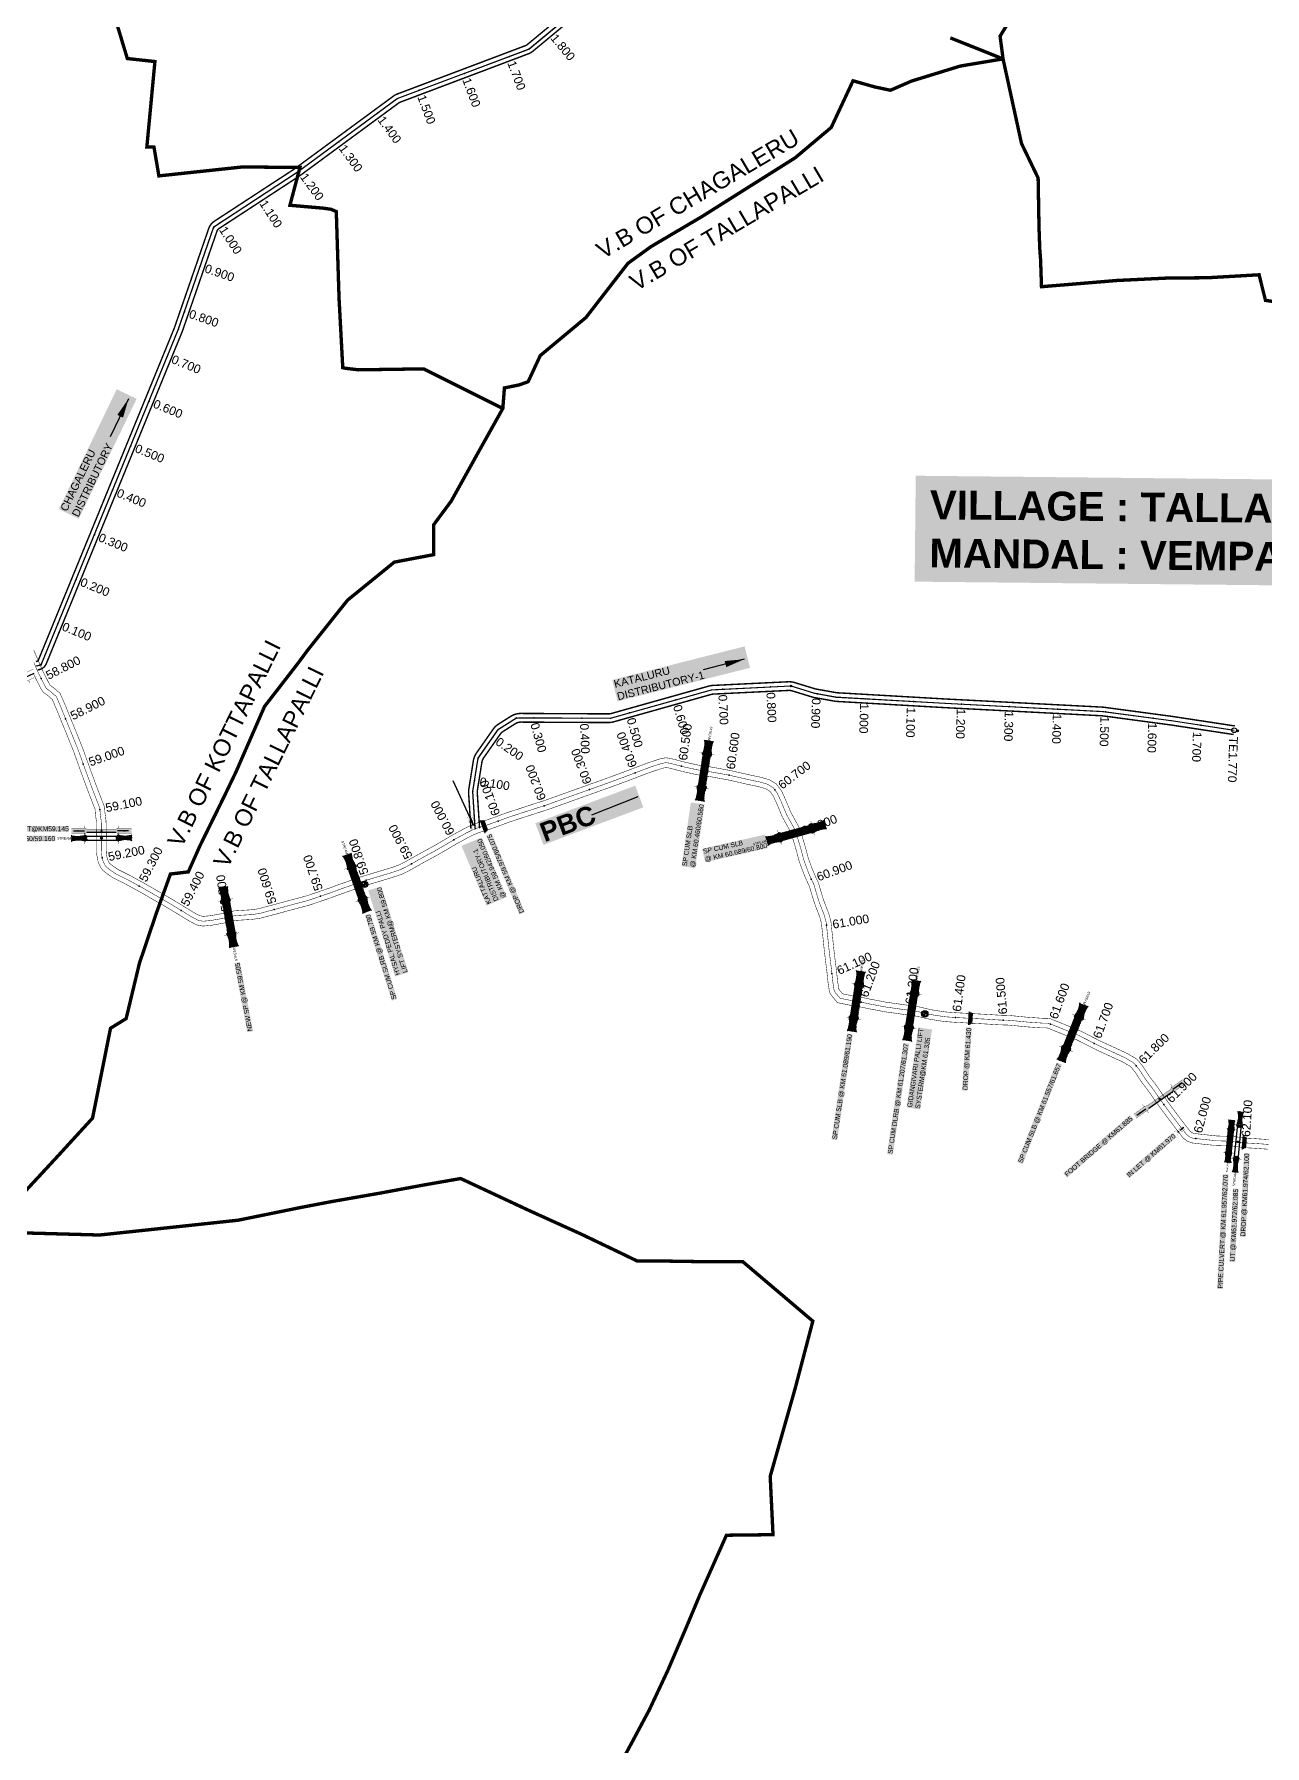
# Model space of a CAD drawing. Header units: inches. Extents: x 174104 to 230935, y 1583276 to 1631460.
# Drawn here: x 216271 to 218828, y 1587763 to 1591318 of the extents above; entities that cross this region are included whole.
import ezdxf
from ezdxf.enums import TextEntityAlignment as Align

# ---------------------------------------------------------------- set-up
doc = ezdxf.new("R2010")
doc.units = ezdxf.units.IN
doc.header["$LTSCALE"] = 15
doc.header["$MEASUREMENT"] = 0
doc.linetypes.add('ACAD_ISO02W100', pattern=[15, 12, -3])
doc.linetypes.add('HIDDEN2', pattern=[0.1875, 0.125, -0.0625])
for name, color, linetype in [('BLOCK', 72, 'Continuous'), ('CANAL1', 7, 'Continuous'), ('CSMark', 72, 'Continuous'), ('PAPER SIZE', 5, 'Continuous'), ('RE REMARKS', 7, 'Continuous'), ('STRUCTURE', 5, 'Continuous'), ('text2', 7, 'Continuous'), ('VB', 72, 'Continuous'), ('VILLAGE BOUNDRY', 5, 'Continuous')]:
    doc.layers.add(name, color=color, linetype=linetype)
doc.styles.add('FONT1', font='Arial')
doc.styles.get("Standard").update_dxf_attribs({"font": 'arial.ttf'})
doc.dimstyles.get("Standard").update_dxf_attribs({"dimtxt": 0.18, "dimasz": 0.18, "dimexe": 0.18, "dimexo": 0.0625, "dimgap": 0.09, "dimtad": 0, "dimtih": 1, "dimtoh": 1, "dimdec": 4, "dimzin": 0, "dimdsep": 46, "dimtxsty": 'Standard', "dimcen": 0.09, "dimadec": 0, "dimazin": 0, "dimtfac": 1, "dimtdec": 4, "dimtofl": 0, "dimtmove": 0, "dimatfit": 3, "dimfxl": 1, "dimtolj": 1, "dimtzin": 0, "dimarcsym": 0})

# ---------------------------------------------------------------- blocks, each defined once
blk = doc.blocks.new('DROP')
h = blk.add_hatch()
h.set_pattern_fill('ANSI31', color=1, scale=10, angle=45)
h.set_pattern_definition([(90, (-324.4107, -25.7687), (-1.25, 0), [])])
h.paths.add_polyline_path([(-9.9, -4.3), (-13.8, 4.1), (13.8, 4.1), (10.2, -4.3)])
at = {"layer": 'STRUCTURE', "color": 5, "const_width": 0.49}
blk.add_lwpolyline([(-9.9, -4.3), (-13.8, 4.1), (13.8, 4.1), (10.2, -4.3), (-9.9, -4.3)], dxfattribs=at)
at = {"layer": 'STRUCTURE', "color": 5}
blk.add_circle((0, 0), 1.33, dxfattribs=at)
blk = doc.blocks.new('PUMP')
at = {"layer": 'text2', "linetype": 'Continuous'}
h = blk.add_hatch(color=5, dxfattribs=at)
h.dxf.hatch_style = 1
edge = h.paths.add_edge_path(flags=17)
edge.add_arc((0, 0), 10.1, 0, 360)
edge = h.paths.add_edge_path()
edge.add_arc((0, 0), 13.4, 0, 360)
h = blk.add_hatch(dxfattribs=at)
h.set_pattern_fill('ANSI37', color=1, scale=10)
h.set_pattern_definition([(45, (-205292.2248, -1596949.1993), (-0.8838834765, 0.8838834765), []), (135, (-205292.2248, -1596949.1993), (-0.8838834765, -0.8838834765), [])])
h.paths.add_polyline_path([(0, 10.1), (0, 0), (10.1, 0, 0.414214)])
h.paths.add_polyline_path([(0, 0), (-10.1, 0, 0.414214), (0, -10.1)])
at = {"layer": 'text2', "color": 5, "linetype": 'Continuous'}
for radius in [13.4, 10.1]:
    blk.add_circle((0, 0), radius, dxfattribs=at)
at = {"layer": 'text2', "linetype": 'Continuous'}
blk.add_circle((0, 0), 1.3, dxfattribs=at)
blk = doc.blocks.new('CIRCLE-BOX')
for p, q in [((-0.5, 0), (0.5, 0)), ((0, 0.5), (0, -0.5))]:
    blk.add_line(p, q)
blk.add_circle((0, 0), 0.2)
blk = doc.blocks.new('OT')
at = {"layer": 'STRUCTURE', "color": 190}
for points, const_width in [([(769751.4, 1706595.8), (769729.4, 1706595.8)], 0.5), ([(769751.4, 1706579), (769729.4, 1706579)], 0.5), ([(769775.2, 1706601.8), (769775.2, 1706597.8), (769769.2, 1706593.8), (769761.8, 1706593.8), (769754.4, 1706593.8), (769748.4, 1706597.8), (769748.4, 1706601.8)], 0.5), ([(769748.4, 1706573), (769748.4, 1706577), (769754.4, 1706581), (769761.8, 1706581), (769761.8, 1706581), (769761.8, 1706581), (769769.2, 1706581), (769775.2, 1706577), (769775.2, 1706573)], 0.5), ([(769761.8, 1706593.8), (769761.8, 1706581)], 2.5)]:
    blk.add_lwpolyline(points, dxfattribs=dict(at, const_width=const_width))
at = {"layer": 'STRUCTURE', "color": 0}
blk.add_circle((769761.8, 1706587.4), 1.87, dxfattribs=at)
blk.add_leader([(769732.6, 1706587.4), (769753.8, 1706587.4)], dimstyle='Standard', override={"dimasz": 10, "dimgap": 0.09, "dimtad": 0}, dxfattribs=at)
blk = doc.blocks.new('UT')
at = {"layer": 'STRUCTURE'}
h = blk.add_hatch(dxfattribs=at)
h.set_pattern_fill('DASH', color=150, scale=8, angle=-39.6278, style=0)
h.set_pattern_definition([(320.372247933, (-4370.464, -6260.8811), (1.40800153113, 0.132407282), [1, -1])])
h.paths.add_polyline_path([(765163, 1700681.9), (765165.6, 1700680.6), (765167.2, 1700680.3), (765169.1, 1700680), (765172.4, 1700679.6), (765176.4, 1700679.3), (765179.5, 1700679.5), (765183.1, 1700679.9), (765187.7, 1700680.9), (765188.9, 1700681.2), (765193.1, 1700682.2), (765196.1, 1700680.2), (765196.1, 1700672.2), (765193.1, 1700670.2), (765190.5, 1700670.8), (765188.1, 1700671.3), (765185.5, 1700671.8), (765183.6, 1700672.1), (765181, 1700672.5), (765180.3, 1700672.5), (765178.5, 1700672.6), (765176.7, 1700672.6), (765174.6, 1700672.5), (765172.5, 1700672.3), (765170.4, 1700672), (765168.5, 1700671.7), (765166.1, 1700671.2), (765165, 1700670.8), (765163, 1700669.7)])
h.paths.add_polyline_path([(765259.1, 1700682.2), (765256.1, 1700680.2), (765256.1, 1700672.2), (765259.1, 1700670.2), (765261.9, 1700671), (765264.4, 1700671.6), (765266.4, 1700672), (765269.1, 1700672.5), (765272.7, 1700673), (765276.1, 1700673.1), (765278.6, 1700672.9), (765281.2, 1700672.7), (765283.9, 1700672.3), (765286.4, 1700671.9), (765288, 1700671.3), (765289.2, 1700670.6), (765289.1, 1700682.7), (765287.6, 1700681.8), (765285.7, 1700681.2), (765283, 1700680.7), (765281.2, 1700680.4), (765276.7, 1700679.9), (765272.7, 1700679.9), (765268.7, 1700680.3), (765264.8, 1700681), (765261.2, 1700681.7)])
at = {"layer": 'STRUCTURE', "color": 150, "const_width": 0.628}
for points in [[(765190.1, 1700688.2), (765190.1, 1700684.2), (765196.1, 1700680.2), (765256.1, 1700680.2), (765262.1, 1700684.2), (765262.1, 1700688.2)], [(765190.1, 1700664.2), (765190.1, 1700668.2), (765196.1, 1700672.2), (765256.1, 1700672.2), (765262.1, 1700668.2), (765262.1, 1700664.2)]]:
    blk.add_lwpolyline(points, dxfattribs=at)
at = {"layer": 'STRUCTURE', "color": 150}
for points in [[(765196.1, 1700680.2), (765256.1, 1700680.2)], [(765196.1, 1700672.2), (765256.1, 1700672.2)], [(765196.1, 1700672.2), (765256.1, 1700672.2)]]:
    blk.add_lwpolyline(points, dxfattribs=at)
at = {"layer": 'STRUCTURE', "color": 0}
blk.add_circle((765226.1, 1700676.2), 1.89, dxfattribs=at)
at = {"layer": 'STRUCTURE', "color": 150}
for points in [[(765163, 1700681.9), (765164.4, 1700681.1), (765167.9, 1700680.2), (765171.2, 1700679.8), (765176.1, 1700679.4), (765184.7, 1700680.3), (765193.1, 1700682.2)], [(765163, 1700669.7), (765164.3, 1700670.6), (765167.8, 1700671.6), (765171.2, 1700672.1), (765176, 1700672.6), (765184.7, 1700672), (765193.1, 1700670.2)], [(765289.1, 1700682.7), (765287.8, 1700681.9), (765284.3, 1700680.9), (765280.9, 1700680.4), (765276.1, 1700679.8), (765267.4, 1700680.5), (765259.1, 1700682.2)], [(765289.2, 1700670.6), (765287.8, 1700671.4), (765284.2, 1700672.3), (765280.9, 1700672.7), (765276.1, 1700673.1), (765267.4, 1700672.2), (765259.1, 1700670.2)]]:
    blk.add_spline(points, degree=3, dxfattribs=at)
at = {"layer": 'STRUCTURE', "color": 0}
blk.add_text('STREAM', height=5, dxfattribs=at).set_placement((765148.2, 1700675.8), align=Align.MIDDLE_CENTER)
for points in [[(765190.9, 1700676), (765164.2, 1700675.8)], [(765289.3, 1700676.7), (765265.4, 1700676.4)]]:
    blk.add_leader(points, dimstyle='Standard', override={"dimasz": 10, "dimgap": 0.09, "dimtad": 0}, dxfattribs=at)
blk = doc.blocks.new('SLB')
at = {"layer": 'STRUCTURE'}
h = blk.add_hatch(dxfattribs=at)
h.set_pattern_fill('DOTS', color=6, scale=20, angle=320.3722, style=0)
h.set_pattern_definition([(320.372247934, (-159.4327, -72.9564), (1.2786241598, 0.5641323054), [0, -1.25])])
h.paths.add_polyline_path([(769699.5, 1706871.1), (769699.5, 1706861.1), (769729.1, 1706861.1), (769732.1, 1706863.1), (769792.1, 1706863.1), (769795.1, 1706861.1), (769824.7, 1706861.1), (769824.7, 1706871.1), (769795.1, 1706871.1), (769792.1, 1706869.1), (769732.1, 1706869.1), (769729.1, 1706871.1)])
at = {"layer": 'STRUCTURE', "color": 6, "linetype": 'ACAD_ISO02W100', "ltscale": 0.5, "const_width": 0.5}
for points in [[(769699.5, 1706871.1), (769729.1, 1706871.1)], [(769699.5, 1706861.1), (769729.1, 1706861.1)], [(769795.1, 1706871.1), (769824.7, 1706871.1)], [(769795.1, 1706861.1), (769824.7, 1706861.1)]]:
    blk.add_lwpolyline(points, dxfattribs=at)
at = {"layer": 'STRUCTURE', "color": 6, "const_width": 0.628}
for points in [[(769726.1, 1706877.1), (769726.1, 1706873.1), (769732.1, 1706869.1), (769792.1, 1706869.1), (769798.1, 1706873.1), (769798.1, 1706877.1)], [(769726.1, 1706855.1), (769726.1, 1706859.1), (769732.1, 1706863.1), (769792.1, 1706863.1), (769798.1, 1706859.1), (769798.1, 1706855.1)]]:
    blk.add_lwpolyline(points, dxfattribs=at)
at = {"layer": 'STRUCTURE', "color": 6}
blk.add_lwpolyline([(769732.1, 1706863.1), (769792.1, 1706863.1)], dxfattribs=at)
blk.add_lwpolyline([(769732.1, 1706863.1), (769792.1, 1706863.1)], dxfattribs=at)
at = {"layer": 'STRUCTURE', "color": 0}
blk.add_circle((769762.1, 1706866.1), 1.24, dxfattribs=at)
for points in [[(769703.8, 1706866), (769726.7, 1706866)], [(769818.6, 1706865.8), (769795.7, 1706865.8)]]:
    blk.add_leader(points, dimstyle='Standard', override={"dimasz": 10, "dimgap": 0.09, "dimtad": 0}, dxfattribs=at)
blk = doc.blocks.new('SP')
at = {"layer": 'STRUCTURE'}
h = blk.add_hatch(dxfattribs=at)
h.set_pattern_fill('DASH', color=256, scale=8, style=0)
edge = h.paths.add_edge_path()
edge.add_spline(control_points=[(769825.7, 1706742.1), (769825.3, 1706741.8), (769823.8, 1706740.8), (769820.9, 1706740.3), (769817, 1706739.7), (769811.4, 1706738.9), (769804, 1706739.7), (769798.4, 1706741), (769795.6, 1706741.6)], knot_values=[0, 0, 0, 0, 1.613557, 5.24513, 8.624976, 13.470124, 22.190216, 30.746377, 30.746377, 30.746377, 30.746377], degree=3, periodic=0)
edge.add_line((769795.6, 1706741.6), (769792.6, 1706739.6))
edge.add_line((769792.6, 1706739.6), (769732.6, 1706739.6))
edge.add_line((769732.6, 1706739.6), (769729.6, 1706741.6))
edge.add_spline(control_points=[(769729.6, 1706741.6), (769726.9, 1706740.9), (769721.3, 1706739.5), (769713.9, 1706738.5), (769708.3, 1706739.1), (769704.4, 1706739.6), (769701.5, 1706740), (769700, 1706741), (769699.5, 1706741.3)], knot_values=[0, 0, 0, 0, 8.556161, 17.276253, 22.121402, 25.501247, 29.13282, 30.746377, 30.746377, 30.746377, 30.746377], degree=3, periodic=0)
edge.add_line((769699.5, 1706741.3), (769699.5, 1706722.1))
edge.add_spline(control_points=[(769699.5, 1706722.1), (769700, 1706722.4), (769701.4, 1706723.4), (769704.3, 1706724), (769708.2, 1706724.5), (769713.8, 1706725.3), (769721.2, 1706724.5), (769726.8, 1706723.3), (769729.6, 1706722.6)], knot_values=[0, 0, 0, 0, 1.613557, 5.24513, 8.624976, 13.470124, 22.190216, 30.746377, 30.746377, 30.746377, 30.746377], degree=3, periodic=0)
edge.add_line((769729.6, 1706722.6), (769732.6, 1706724.6))
edge.add_line((769732.6, 1706724.6), (769792.6, 1706724.6))
edge.add_line((769792.6, 1706724.6), (769795.6, 1706722.6))
edge.add_spline(control_points=[(769795.6, 1706722.6), (769798.4, 1706723.3), (769803.9, 1706724.8), (769811.3, 1706725.8), (769817, 1706725.1), (769820.9, 1706724.7), (769823.8, 1706724.2), (769825.2, 1706723.3), (769825.7, 1706723)], knot_values=[0, 0, 0, 0, 8.556161, 17.276253, 22.121402, 25.501247, 29.13282, 30.746377, 30.746377, 30.746377, 30.746377], degree=3, periodic=0)
edge.add_line((769825.7, 1706723), (769825.7, 1706742.1))
h.paths.add_polyline_path([(769764.2, 1706732.1, -1), (769761.1, 1706732.1, -1)], flags=0)
h.paths.add_polyline_path([(769761.1, 1706732.1, 1), (769764.2, 1706732.1, 1)], flags=16)
at = {"layer": 'STRUCTURE', "const_width": 0.628}
for points in [[(769726.6, 1706747.6), (769726.6, 1706743.6), (769732.6, 1706739.6), (769792.6, 1706739.6), (769798.6, 1706743.6), (769798.6, 1706747.6)], [(769726.6, 1706716.6), (769726.6, 1706720.6), (769732.6, 1706724.6), (769792.6, 1706724.6), (769798.6, 1706720.6), (769798.6, 1706716.6)]]:
    blk.add_lwpolyline(points, dxfattribs=at)
at = {"layer": 'STRUCTURE', "color": 3}
blk.add_lwpolyline([(769732.6, 1706724.6), (769792.6, 1706724.6)], dxfattribs=at)
blk.add_lwpolyline([(769732.6, 1706724.6), (769792.6, 1706724.6)], dxfattribs=at)
at = {"layer": 'STRUCTURE', "color": 0}
blk.add_circle((769762.6, 1706732.1), 1.55, dxfattribs=at)
at = {"layer": 'STRUCTURE'}
for points in [[(769699.5, 1706741.3), (769700.9, 1706740.5), (769704.4, 1706739.6), (769707.8, 1706739.2), (769712.6, 1706738.8), (769721.3, 1706739.7), (769729.6, 1706741.6)], [(769699.5, 1706722.1), (769700.9, 1706723), (769704.4, 1706724), (769707.7, 1706724.5), (769712.5, 1706725), (769721.2, 1706724.4), (769729.6, 1706722.6)], [(769825.7, 1706742.1), (769824.3, 1706741.3), (769820.8, 1706740.3), (769817.5, 1706739.8), (769812.7, 1706739.2), (769804, 1706739.9), (769795.6, 1706741.6)], [(769825.7, 1706723), (769824.3, 1706723.8), (769820.8, 1706724.7), (769817.4, 1706725.1), (769812.6, 1706725.5), (769803.9, 1706724.6), (769795.6, 1706722.6)]]:
    blk.add_spline(points, degree=3, dxfattribs=at)
at = {"layer": 'STRUCTURE', "color": 0}
blk.add_text('STREAM', height=5, dxfattribs=at).set_placement((769684.3, 1706732.1), align=Align.MIDDLE_CENTER)
for points in [[(769727.4, 1706732.1), (769700.8, 1706732.1)], [(769824.4, 1706732.1), (769800.5, 1706732.1)]]:
    blk.add_leader(points, dimstyle='Standard', override={"dimasz": 10, "dimgap": 0.09, "dimtad": 0}, dxfattribs=at)
blk = doc.blocks.new('GGG')
at = {"layer": 'STRUCTURE', "color": 5, "insert": (181339.4, 1616872.7), "char_height": 40, "width": 213.631, "attachment_point": 1, "rotation": 22.6465, "bg_fill": 1, "box_fill_scale": 1.1, "bg_fill_color": 7, "bg_fill_true_color": 16777215, "bg_fill_transparency": 0}
blk.add_mtext('{\\fArial|b1|i0|c0|p34;\\C1;PBC}', dxfattribs=at)
at = {"layer": 'RE REMARKS', "color": 1}
blk.add_leader([(181545.2, 1616937), (181450.2, 1616896)], dimstyle='Standard', override={"dimasz": 50}, dxfattribs=at)

msp = doc.modelspace()

# ---------------------------------------------------------------- linework, layer by layer
at = {"color": 3}
for p in [(217663.00793, 1589787.88484), (217519.1314, 1589783.50992), (217183, 1589676, 5), (217205.78624, 1589673.27691), (217853.64943, 1589659.08693), (216957, 1589552, 4), (217978.79293, 1589308.93794), (217988.92804, 1589307.17552), (218093.81222, 1589289.64341), (218121, 1589283, 13), (218215.81729, 1589273.64122), (218215.81729, 1589273.64122), (218427.99708, 1589243.24615, 15), (218609.12104, 1589106.42305), (218658, 1589046, 17), (218684.06391, 1589023.97998), (218754.94303, 1589018.37474), (218771.71007, 1589016.85745), (218784.68412, 1589015.51715, 21)]:
    msp.add_point(p, dxfattribs=at)
at = {"layer": 'CANAL1', "color": 200, "linetype": 'ByBlock', "ltscale": 40, "const_width": 3, "elevation": 90.479}
for points in [[(216274.04763, 1590014.78568), (216276.92318, 1590015.4247, 0.2456371543), (216279.04865, 1590017.21643), (216561.57616, 1590707.17835), (216633.25807, 1590914.47467, -0.1663253185), (216644.80682, 1590929.27679), (216811.86875, 1591038.39817), (217017.45073, 1591189.61953, -0.0684641651), (217024.39733, 1591193.39188), (217291.70022, 1591294.24242, 0.0828679249), (217294.83178, 1591296.06103), (218414.73996, 1592223.17488)], [(216277.95237, 1589997.21432), (216280.82793, 1589997.85333, 0.2456371543), (216295.70621, 1590010.39544), (216578.42384, 1590700.82165), (216650.26971, 1590908.59214, -0.1663253185), (216654.65027, 1590914.20674), (216822.13125, 1591023.60183), (217028.11642, 1591175.11977, -0.0684641651), (217030.75134, 1591176.55066), (217298.05424, 1591277.4012, 0.0828679249), (217306.31015, 1591282.19571), (218426.21833, 1592209.30957)]]:
    msp.add_lwpolyline(points, format="xyb", dxfattribs=at)
at = {"layer": 'CANAL1', "color": 1, "linetype": 'HIDDEN2', "ltscale": 5, "const_width": 2, "elevation": 90.479}
msp.add_lwpolyline([(216276, 1590006), (216278.87556, 1590006.63901, 0.2456371543), (216287.37743, 1590013.80594), (216570, 1590704), (216641.76389, 1590911.5334, -0.1663253185), (216649.72855, 1590921.74177), (216817, 1591031), (217022.78358, 1591182.36965, -0.0684641651), (217027.57433, 1591184.97127), (217294.87723, 1591285.82181, 0.0828679249), (217300.57097, 1591289.12837), (218420.47914, 1592216.24223)], format="xyb", dxfattribs=at)
at = {"layer": 'CANAL1', "color": 1, "ltscale": 4, "const_width": 1}
for points in [[(216269.74727, 1590038.16025), (216279.2147, 1590016.26162), (216287.03071, 1589998.01174), (216292.94269, 1589985.88985), (216297.6386, 1589976.81771), (216302.37105, 1589967.46881), (216303.69099, 1589965.47944), (216308.21636, 1589962.03899), (216312.69979, 1589958.67777), (216317.87137, 1589953.94568), (216323.87141, 1589949.55158), (216329.22155, 1589937.71587), (216335.99259, 1589921.81431), (216346.39508, 1589896.197), (216354.12872, 1589877.35811), (216371.18275, 1589835.12809), (216386.94167, 1589791.08277), (216400.10439, 1589755.42048), (216410.02185, 1589729.52174), (216416.76472, 1589712.42659), (216417.53548, 1589701.00188), (216419.80413, 1589683.94646), (216420.82076, 1589635.462), (216420.48991, 1589615.73025), (216422.21262, 1589606.11213), (216423.77313, 1589601.51913), (216426.15295, 1589597.15763), (216427.91285, 1589594.84692), (216435.86786, 1589588.74589), (216445.2657, 1589582.4905), (216468.52317, 1589570.84112), (216498.62799, 1589554.47926), (216554.15813, 1589522.56111), (216576.05334, 1589509.39965), (216601.23913, 1589493.95146), (216614.44839, 1589486.83307), (216621.75754, 1589485.39172), (216635.9269, 1589486.70484), (216657.80655, 1589490.59097), (216686.42073, 1589496.86141), (216720.60735, 1589499.00459), (216736.53381, 1589501.22811), (216769.01488, 1589509.86278), (216790.71294, 1589515.80425), (216836.68603, 1589528.04546), (216882.29906, 1589543.59209), (216902.4259, 1589551.05967), (216919.33372, 1589556.96843), (216945.57682, 1589566.3851), (216998.42572, 1589582.2709), (217017.07018, 1589588.01403), (217028.46065, 1589592.16735), (217040.38744, 1589598.08836), (217069.1761, 1589614.3312), (217101.95993, 1589632.16867), (217140.14569, 1589654.61845), (217152.41503, 1589661.15188), (217163.68516, 1589667.43748), (217174.85985, 1589672.93864), (217188.99997, 1589678.71491), (217205.03846, 1589683.48778), (217226.92514, 1589691.16823), (217254.54354, 1589701.4001), (217334.21159, 1589727.11731), (217387.52378, 1589746.3089), (217465.00939, 1589773.94521), (217493.97544, 1589784.64005), (217526.99177, 1589797.19889), (217550.19015, 1589805.79616), (217563.23736, 1589809.9645), (217571.07104, 1589812.54787), (217582.61148, 1589814.87883), (217593.24647, 1589813.39461), (217622.09316, 1589805.83458), (217651.45239, 1589799.34785), (217669.46375, 1589796.99231), (217715.91112, 1589788.62483), (217757.15882, 1589779.21935), (217780.4455, 1589774.36163), (217798.17137, 1589769.25135), (217812.75369, 1589760.26784), (217823.17899, 1589746.48801), (217831.1246, 1589729.34307), (217842.77349, 1589701.49056), (217861.76072, 1589666.88594), (217872.73906, 1589630.02542), (217879.3106, 1589605.3888), (217887.65398, 1589582.71652), (217893.73592, 1589568.25917), (217900.24953, 1589554.74317), (217904.95517, 1589538.20334), (217910.54418, 1589519.99012), (217914.74221, 1589508.77884), (217917.85805, 1589500.7215), (217921.95987, 1589490.23311), (217926.01373, 1589474.68259), (217929.29312, 1589444.35361), (217932.02998, 1589417.61356), (217935.02902, 1589392.69195), (217937.67476, 1589371.97983), (217939.99334, 1589349.50587), (217941.3412, 1589341.77775), (217942.27365, 1589334.81928), (217943.92972, 1589331.99976), (217946.82646, 1589328.89107), (217950.53945, 1589324.39929), (217971.91126, 1589320.13073), (217987.19724, 1589317.76051), (218007.92141, 1589313.38984), (218041.64707, 1589306.95968), (218106.39359, 1589297.9972), (218135.52483, 1589291.2245), (218164.47451, 1589286.83402), (218184.93177, 1589285.33615), (218252.27855, 1589281.67255), (218276.55257, 1589280.11123), (218296.89676, 1589279.55575), (218336.35031, 1589275.71432), (218366.12017, 1589273.70574), (218375.47286, 1589273.75404), (218382.61856, 1589272.62881), (218397.81386, 1589266.43264), (218443.55452, 1589247.91895), (218487.06776, 1589225.80866), (218543.17815, 1589200.03493), (218551.43388, 1589194.83818), (218558.66985, 1589191.01649), (218565.9584, 1589184.21663), (218574.69138, 1589173.14413), (218587.9536, 1589152.73655), (218600.25315, 1589136.91407), (218608.87996, 1589124.73108), (218618.13525, 1589110.93616), (218620.91292, 1589107.30493), (218641.81045, 1589078.8333), (218659.11824, 1589056.0711), (218671.80058, 1589039.73018), (218676.1749, 1589036.22219), (218680.61146, 1589034.45084), (218696.40485, 1589032.60745), (218726.6299, 1589029.49517), (218727.03439, 1589029.28688), (218745.42369, 1589028.71455), (218763.28673, 1589028.08843), (218787.38797, 1589024.82708), (218804.81672, 1589023.89526), (218836.22053, 1589021.68692)], [(216268.83929, 1589989.68626), (216275.07131, 1589976.90815), (216279.8354, 1589967.70429), (216285.05695, 1589957.38919), (216288.89501, 1589951.60456), (216296.16564, 1589946.07701), (216299.92021, 1589943.26223), (216305.17463, 1589938.45432), (216307.81259, 1589936.52242), (216310.90645, 1589929.67813), (216317.52541, 1589914.13369), (216327.87892, 1589888.637), (216335.60528, 1589869.81589), (216352.48725, 1589828.01191), (216368.14433, 1589784.25123), (216381.38361, 1589748.38152), (216391.38015, 1589722.27626), (216397.01928, 1589707.97941), (216397.62452, 1589699.00812), (216399.83187, 1589682.41354), (216400.81724, 1589635.42), (216400.46009, 1589614.11975), (216402.79138, 1589601.10387), (216405.39087, 1589593.45287), (216409.32305, 1589586.24637), (216413.62115, 1589580.60308), (216424.22814, 1589572.46811), (216435.2083, 1589565.1595), (216459.26683, 1589553.10888), (216488.86801, 1589537.02074), (216544.02187, 1589505.31889), (216565.67266, 1589492.30435), (216591.25887, 1589476.61054), (216607.61761, 1589467.79493), (216620.72446, 1589465.21028), (216638.6031, 1589466.86716), (216661.69745, 1589470.96903), (216689.20327, 1589476.99659), (216722.61865, 1589479.09141), (216740.50019, 1589481.58789), (216774.22512, 1589490.55322), (216795.92706, 1589496.49575), (216842.49197, 1589508.89454), (216889.00494, 1589524.74791), (216909.2041, 1589532.24233), (216926.01028, 1589538.11557), (216951.83718, 1589547.3829), (217004.24828, 1589563.1371), (217023.44382, 1589569.04997), (217036.35735, 1589573.75865), (217049.75456, 1589580.40964), (217078.8699, 1589596.8368), (217111.81007, 1589614.75933), (217149.91831, 1589637.16355), (217161.98697, 1589643.59012), (217172.97884, 1589649.72052), (217183.06815, 1589654.68736), (217195.65003, 1589659.82709), (217211.20554, 1589664.45622), (217233.71086, 1589672.35377), (217261.09246, 1589682.4979), (217340.67241, 1589708.18669), (217394.27022, 1589727.4811), (217471.83261, 1589755.14479), (217500.99456, 1589765.91195), (217534.02223, 1589778.47511), (217556.71185, 1589786.88384), (217569.41264, 1589790.9415), (217576.20096, 1589793.18013), (217583.22652, 1589794.59917), (217589.31553, 1589793.74939), (217617.39884, 1589786.38942), (217647.99161, 1589779.63015), (217666.39225, 1589777.22369), (217711.91288, 1589769.02317), (217752.89318, 1589759.67865), (217775.6265, 1589754.93637), (217790.00663, 1589750.79065), (217799.06831, 1589745.20816), (217805.93501, 1589736.13199), (217812.8194, 1589721.27693), (217824.73051, 1589692.79744), (217843.20128, 1589659.13406), (217853.48894, 1589624.59258), (217860.2234, 1589599.3452), (217869.04202, 1589575.38148), (217875.49808, 1589560.03483), (217881.48447, 1589547.61283), (217885.77483, 1589532.53266), (217891.60182, 1589513.54388), (217896.04979, 1589501.66516), (217899.21795, 1589493.4725), (217902.90413, 1589484.04689), (217906.28827, 1589471.06541), (217909.40288, 1589442.26039), (217912.15202, 1589415.40044), (217915.18098, 1589390.23005), (217917.80524, 1589369.68617), (217920.17066, 1589346.75813), (217921.5708, 1589338.73025), (217922.98635, 1589328.16672), (217927.79828, 1589319.97424), (217931.78954, 1589315.69093), (217939.65255, 1589306.17871), (217968.41874, 1589300.43327), (217983.59876, 1589298.07949), (218003.98459, 1589293.78016), (218038.40093, 1589287.21832), (218102.75041, 1589278.3108), (218131.75517, 1589271.5675), (218162.24149, 1589266.94398), (218183.65823, 1589265.37585), (218251.09345, 1589261.70745), (218275.63743, 1589260.12877), (218295.65324, 1589259.58225), (218334.70769, 1589255.77968), (218365.49783, 1589253.70226), (218373.95914, 1589253.74596), (218377.21544, 1589253.23319), (218390.28614, 1589247.90336), (218435.25748, 1589229.70105), (218478.36024, 1589207.79934), (218533.63585, 1589182.40907), (218541.42212, 1589177.50782), (218546.97415, 1589174.57551), (218551.1996, 1589170.63337), (218558.42062, 1589161.47787), (218571.6444, 1589141.12945), (218584.18885, 1589124.99193), (218592.41204, 1589113.37892), (218601.87275, 1589099.27784), (218604.90708, 1589095.31107), (218625.78755, 1589066.8627), (218643.25776, 1589043.8869), (218657.44742, 1589025.60382), (218665.9891, 1589018.75381), (218675.65854, 1589014.89316), (218694.22115, 1589012.72655), (218720.8281, 1589009.98683), (218721.89561, 1589009.43712), (218744.76231, 1589008.72545), (218761.59127, 1589008.13557), (218785.51003, 1589004.89892), (218803.58128, 1589003.93274), (218834.46347, 1589001.76108)]]:
    msp.add_lwpolyline(points, dxfattribs=at)
at = {"layer": 'CANAL1', "color": 1, "linetype": 'HIDDEN2', "ltscale": 4, "const_width": 1}
msp.add_lwpolyline([(216270.029, 1590012.309), (216277.935, 1589993.849), (216284.007, 1589981.399), (216288.737, 1589972.261), (216293.714, 1589962.429), (216296.293, 1589958.542), (216302.191, 1589954.058), (216306.31, 1589950.97), (216311.523, 1589946.2), (216315.842, 1589943.037), (216320.064, 1589933.697), (216326.759, 1589917.974), (216337.137, 1589892.417), (216344.867, 1589873.587), (216361.835, 1589831.57), (216377.543, 1589787.667), (216390.744, 1589751.901), (216400.701, 1589725.899), (216406.892, 1589710.203), (216407.58, 1589700.005), (216409.818, 1589683.18), (216410.55542, 1589648.01165), (216410.819, 1589635.441), (216410.475, 1589614.925), (216412.502, 1589603.608), (216414.582, 1589597.486), (216417.738, 1589591.702), (216420.767, 1589587.725), (216430.048, 1589580.607), (216440.237, 1589573.825), (216463.895, 1589561.975), (216493.748, 1589545.75), (216549.09, 1589513.94), (216570.863, 1589500.852), (216596.249, 1589485.281), (216611.033, 1589477.314), (216621.241, 1589475.301), (216637.265, 1589476.786), (216659.752, 1589480.78), (216687.812, 1589486.929), (216721.613, 1589489.048), (216738.517, 1589491.408), (216771.62, 1589500.208), (216793.32, 1589506.15), (216839.589, 1589518.47), (216885.652, 1589534.17), (216905.815, 1589541.651), (216922.672, 1589547.542), (216948.707, 1589556.884), (217001.337, 1589572.704), (217020.257, 1589578.532), (217032.409, 1589582.963), (217045.071, 1589589.249), (217074.023, 1589605.584), (217106.885, 1589623.464), (217145.032, 1589645.891), (217157.201, 1589652.371), (217168.332, 1589658.579), (217178.964, 1589663.813), (217192.325, 1589669.271), (217208.122, 1589673.972), (217230.318, 1589681.761), (217257.818, 1589691.949), (217337.442, 1589717.652), (217390.897, 1589736.895), (217468.421, 1589764.545), (217497.485, 1589775.276), (217519.1314, 1589783.50992), (217530.507, 1589787.837), (217553.451, 1589796.34), (217566.325, 1589800.453), (217573.636, 1589802.864), (217582.919, 1589804.739), (217591.281, 1589803.572), (217619.746, 1589796.112), (217649.722, 1589789.489), (217667.928, 1589787.108), (217713.912, 1589778.824), (217755.026, 1589769.449), (217778.036, 1589764.649), (217794.089, 1589760.021), (217805.911, 1589752.738), (217814.557, 1589741.31), (217821.972, 1589725.31), (217833.752, 1589697.144), (217852.481, 1589663.01), (217863.114, 1589627.309), (217869.767, 1589602.367), (217878.348, 1589579.049), (217884.617, 1589564.147), (217890.867, 1589551.178), (217895.365, 1589535.368), (217901.073, 1589516.767), (217905.396, 1589505.222), (217908.538, 1589497.097), (217912.432, 1589487.14), (217916.151, 1589472.874), (217919.348, 1589443.307), (217922.091, 1589416.507), (217925.105, 1589391.461), (217927.74, 1589370.833), (217930.082, 1589348.132), (217931.456, 1589340.254), (217932.63, 1589331.493), (217935.864, 1589325.987), (217939.308, 1589322.291), (217945.096, 1589315.289), (217970.165, 1589310.282), (217985.398, 1589307.92), (217988.92804, 1589307.17552), (218005.953, 1589303.585), (218040.024, 1589297.089), (218104.572, 1589288.154), (218133.64, 1589281.396), (218163.358, 1589276.889), (218184.295, 1589275.356), (218251.686, 1589271.69), (218276.095, 1589270.12), (218296.275, 1589269.569), (218335.529, 1589265.747), (218365.809, 1589263.704), (218374.716, 1589263.75), (218379.917, 1589262.931), (218394.05, 1589257.168), (218439.406, 1589238.81), (218482.714, 1589216.804), (218538.407, 1589191.222), (218546.428, 1589186.173), (218552.822, 1589182.796), (218558.579, 1589177.425), (218566.556, 1589167.311), (218579.799, 1589146.933), (218592.221, 1589130.953), (218600.646, 1589119.055), (218610.004, 1589105.107), (218612.91, 1589101.308), (218633.799, 1589072.848), (218651.188, 1589049.979), (218664.624, 1589032.667), (218671.082, 1589027.488), (218678.135, 1589024.672), (218684.06391, 1589023.97998), (218695.313, 1589022.667), (218723.729, 1589019.741), (218724.465, 1589019.362), (218745.093, 1589018.72), (218762.439, 1589018.112), (218786.449, 1589014.863), (218804.199, 1589013.914), (218835.342, 1589011.724)], dxfattribs=at)
at = {"layer": 'CANAL1', "color": 200, "linetype": 'ByBlock', "ltscale": 40, "const_width": 3}
for points in [[(217178.01891, 1589667.41681), (217173.16397, 1589742.1829, -0.0557912784), (217173.46466, 1589748.62759), (217183.02471, 1589808.59515, -0.1136444839), (217189.58832, 1589824.82032), (217224.16857, 1589874.22068, -0.0995150947), (217235.29289, 1589884.82971), (217260.78425, 1589900.92952, -0.1430755687), (217281.80998, 1589906.95494), (217463.83355, 1589906.02148, 0.0698683042), (217469.62132, 1589906.80397), (217672.2962, 1589963.74596, -0.056420934), (217680.95623, 1589965.1539), (217837.33544, 1589972.73593, -0.0865932486), (217850.63999, 1589971.07348), (217894.1126, 1589957.76554), (217938.04975, 1589949.95449), (218163.49135, 1589936.98661), (218491.83108, 1589919.96901), (218634.27389, 1589900.90976), (218765.35456, 1589880.9627)], [(217195.98109, 1589668.58319), (217191.12614, 1589743.34927, -0.0557912784), (217191.2402, 1589745.79381), (217200.80024, 1589805.76137, -0.1136444839), (217204.3345, 1589814.498), (217238.91475, 1589863.89836, -0.0995150947), (217244.90477, 1589869.61091), (217270.39613, 1589885.71072, -0.1430755687), (217281.71767, 1589888.95518), (217463.74124, 1589888.02172, 0.0698683042), (217474.48996, 1589889.47491), (217677.16484, 1589946.4169, -0.056420934), (217681.82793, 1589947.17502), (217838.20715, 1589954.75705, -0.0865932486), (217845.37113, 1589953.86189), (217889.8874, 1589940.23446), (217935.95025, 1589932.04551), (218162.50865, 1589919.01339), (218490.16892, 1589902.03099), (218631.72611, 1589883.09024), (218762.6466, 1589863.16756)]]:
    msp.add_lwpolyline(points, format="xyb", dxfattribs=at)
at = {"layer": 'CANAL1', "color": 1, "linetype": 'HIDDEN2', "ltscale": 5, "const_width": 2}
msp.add_lwpolyline([(217187, 1589668), (217182.14506, 1589742.76609, -0.0557912784), (217182.35243, 1589747.2107), (217191.91248, 1589807.17826, -0.1136444839), (217196.96141, 1589819.65916), (217231.54166, 1589869.05952, -0.0995150947), (217240.09883, 1589877.22031), (217265.59019, 1589893.32012, -0.1430755687), (217281.76382, 1589897.95506), (217463.78739, 1589897.0216, 0.0698683042), (217472.05564, 1589898.13944), (217674.73052, 1589955.08143, -0.056420934), (217681.39208, 1589956.16446), (217837.77129, 1589963.74649, -0.0865932486), (217848.00556, 1589962.46769), (217892, 1589949), (217937, 1589941), (218163, 1589928), (218491, 1589911), (218633, 1589892), (218764.00058, 1589872.06513)], format="xyb", dxfattribs=at)
at = {"layer": 'CSMark', "linetype": 'Continuous'}
for p in [(217257.90434, 1591271.87233, 90.479), (217164.34203, 1591236.57227, 90.479), (217070.77973, 1591201.2722, 90.479), (216983.83303, 1591153.71853, 90.479), (216903.27881, 1591094.4647, 90.479), (216822.72458, 1591035.21087, 90.479), (216739.22721, 1590980.20043, 90.479), (216655.50468, 1590925.51462, 90.479), (216615.64692, 1590836.00594, 90.479), (216582.9662, 1590741.49684, 90.479), (216547.14038, 1590648.1744, 90.479), (216509.24603, 1590555.63241, 90.479), (216471.35169, 1590463.09043, 90.479), (216433.45734, 1590370.54845, 90.479), (216395.56299, 1590278.00647, 90.479), (216357.66865, 1590185.46448, 90.479), (216319.7743, 1590092.9225, 90.479), (217603.47799, 1589935.06286), (217700.59493, 1589957.09551), (217800.47759, 1589961.93831), (217898.19043, 1589947.89948), (217997.48193, 1589937.52095), (218097.3169, 1589931.77823), (217308.67073, 1589897.81707), (217408.66942, 1589897.30426), (217507.20543, 1589908.01486), (218197.16247, 1589926.22938), (218297.02843, 1589921.0534), (218396.89439, 1589915.87743), (218496.71712, 1589910.23503), (218595.83381, 1589896.97294), (217223.52068, 1589857.60097), (218694.79124, 1589882.59699), (217185.59833, 1589767.57137)]:
    msp.add_point(p, dxfattribs=at)
at = {"layer": 'text2', "color": 0, "linetype": 'Continuous', "elevation": 90.479}
msp.add_lwpolyline([(216276, 1590006), (216285, 1590008), (216570, 1590704), (216644, 1590918), (216817, 1591031), (217025, 1591184), (217298, 1591287), (218420.47914, 1592216.24223)], dxfattribs=at)
at = {"layer": 'text2', "color": 0, "linetype": 'Continuous'}
msp.add_lwpolyline([(217187, 1589668), (217182, 1589745), (217193, 1589814), (217235, 1589874), (217273, 1589898), (217468, 1589897), (217678, 1589956), (217843, 1589964), (217892, 1589949), (217937, 1589941), (218163, 1589928), (218491, 1589911), (218633, 1589892), (218764.00058, 1589872.06513)], dxfattribs=at)
at = {"layer": 'text2', "color": 3, "linetype": 'Continuous', "elevation": 5}
msp.add_lwpolyline([(217183, 1589676), (217140.84687, 1589767.23298)], dxfattribs=at)
at = {"layer": 'text2', "linetype": 'Continuous'}
for centre, radius in [((217843, 1589964), 1.55496), ((218764.00058, 1589872.06513), 5), ((218771, 1589871), 2.08)]:
    msp.add_circle(centre, radius, dxfattribs=at)
at = {"layer": 'text2', "color": 3, "linetype": 'Continuous'}
for p in [(216284.92245, 1589979.63042), (216335.89622, 1589895.47257), (216372.48612, 1589801.80069), (217615.56732, 1589797.20713), (217424.67738, 1589748.94324), (217714.66182, 1589778.65302), (217329.91811, 1589715.22325), (217809.1542, 1589748.45124), (216407.07592, 1589707.47686), (217234.54347, 1589683.32642), (217142.22342, 1589644.23981), (217853.8565, 1589658.39167), (216411.85962, 1589607.19447), (217054.706, 1589594.68516), (216488.92744, 1589548.36996), (216960.48966, 1589560.42574), (217885.31739, 1589562.69367), (216865.53125, 1589527.31209), (216575.85891, 1589497.78766), (216670.04145, 1589483.0348), (216768.91757, 1589499.48959), (217916.76613, 1589467.18507), (217928.13956, 1589366.96006), (218086.77557, 1589290.61745), (218184.7157, 1589275.33311), (218283.8449, 1589269.90839), (218382.5895, 1589261.84124), (218473.26063, 1589221.60752), (218560.31799, 1589175.22014), (218617.94354, 1589094.45011), (218786.20745, 1589014.89569)]:
    msp.add_point(p, dxfattribs=at)
at = {"layer": 'text2'}
for p in [(216410.23927, 1589663.08889), (216410.55542, 1589648.01165), (216941.53035, 1589554.30884), (216957, 1589552, 140), (216674.55642, 1589484.0242)]:
    msp.add_point(p, dxfattribs=at)
at = {"layer": 'VILLAGE BOUNDRY', "linetype": 'HIDDEN2', "ltscale": 20, "const_width": 7}
for points in [[(217244.27719, 1590540.44731), (217244.27719, 1590540.44731), (217244.27719, 1590540.44731), (217079.46404, 1590622.67989), (216944.48277, 1590620.70843), (216916.55422, 1590624.0191), (216911.69032, 1590625.17429), (216903.98879, 1590769.07482), (216898.24188, 1590949.44926), (216887.23021, 1590954.1872), (216871.78359, 1590956.44075), (216801.91513, 1590962.5226), (216822.72139, 1591040.9853), (216703.74792, 1591042.14898), (216529.62229, 1591023.53896), (216519.46692, 1591083.21737), (216504.63012, 1591083.55614), (216521.37728, 1591261.04917), (216464.04944, 1591267.31025), (216439.41134, 1591348.888)], [(218938.41083, 1590749.40509), (218828.96805, 1590764.95042), (218815.71724, 1590818.12356), (218708.29708, 1590811.94993), (218625.83855, 1590811.34897), (218520.18132, 1590806.27367), (218363.59538, 1590793.35483), (218361.61118, 1590850.95032), (218360.95572, 1590858.20682), (218360.61814, 1590865.17509), (218360.03602, 1590870.91679), (218358.39685, 1590917.30022), (218356.59311, 1591019.1472), (218322.01167, 1591090.81063), (218283.72076, 1591266.51693), (218174.17577, 1591310.26441), (218283.72076, 1591266.51693), (218277.54069, 1591313.81488), (218314.02832, 1591373.37928)], [(218283.70981, 1591266.60074), (218194.82916, 1591251.68949), (218093.53522, 1591220.51985), (218049.78696, 1591201.41853), (218016.93126, 1591208.3795), (217971.97923, 1591221.0972), (217926.68588, 1591124.17012), (217851.9301, 1591061.24577), (217756.34087, 1591001.07955), (217658.12414, 1590939.10474), (217552.56068, 1590876.85681), (217504.26023, 1590841.9301), (217417.12649, 1590729.51955), (217322.09285, 1590650.3022), (217296.8858, 1590595.99515), (217278.06696, 1590589.28077), (217247.62284, 1590583.13833), (217244.27719, 1590540.44731), (217194.35543, 1590451.19758), (217137.25856, 1590348.30773), (217100.38237, 1590298.57107), (217100.40479, 1590236.75702), (217018.82074, 1590221.26228), (216921.65932, 1590142.27588), (216838.86937, 1590038.47713), (216817.62218, 1590009.80567), (216749.1573, 1589921.42088), (216690.14526, 1589786.20458), (216666.58287, 1589737.07796), (216614.93203, 1589632.01789), (216590.8023, 1589577.84397), (216553.6185, 1589573.36606), (216523.77873, 1589490.47233), (216489.01922, 1589387.40961), (216461.61175, 1589273.08269), (216429.13821, 1589253.02856), (216412.19726, 1589168.35348), (216391.72936, 1589066.28833), (216316.39479, 1588984.01282), (216241.45765, 1588903.16577)], [(216254.42222, 1588827.75204), (216406.19917, 1588823.52522), (216516.37676, 1588835.2301), (216694.19761, 1588854.26376), (216825.37843, 1588880.92401), (216888.03077, 1588892.89185), (216991.34454, 1588910.93885), (217078.67132, 1588927.19195), (217156.76602, 1588940.83095), (217296.70356, 1588875.40257), (217407.90982, 1588825.03645), (217494.32311, 1588783.66959), (217522.99416, 1588769.76868), (217586.97431, 1588769.32546), (217669.91211, 1588768.01467), (217742.78646, 1588768.25122), (217888.44949, 1588644.69993), (217851.47941, 1588503.9561), (217799.84442, 1588322.20035), (217805.69999, 1588201.08022), (217708.8871, 1588199.93731), (217653.55424, 1588075.6002), (217626.42429, 1588010.80891), (217587.86355, 1587920.6989), (217548.77444, 1587837.3717), (217431.79154, 1587618.42037)]]:
    msp.add_lwpolyline(points, dxfattribs=at)

# ---------------------------------------------------------------- block references
for p, rotation in [((217205.78624, 1589673.27691), 110.1294239810736), ((218215.81729, 1589273.64122), 86.4508453015836), ((218784.86505, 1589015.51354, 21), 84.86404107213713)]:
    msp.add_blockref('DROP', p, dxfattribs=dict(rotation=rotation))
at = {"layer": 'BLOCK'}
for p in [(217298, 1591287, 91.171), (217025, 1591184, 91.136), (216817, 1591031, 90.706), (216644, 1590918, 91.255), (216570, 1590704, 91.296), (216276, 1590006, 90.479), (216285, 1590008, 91.418), (217843, 1589964), (217678, 1589956, 90.566), (217892, 1589949, 91.119), (217937, 1589941, 91.12), (218163, 1589928, 90.917), (217273, 1589898, 90.836), (217468, 1589897, 90.84), (218491, 1589911, 90.839), (218633, 1589892, 90.881), (217235, 1589874, 90.84), (218771, 1589871, 90.836), (217193, 1589814, 90.719), (217182, 1589745, 91.092), (217187, 1589668, 91.166)]:
    msp.add_blockref('CIRCLE-BOX', p, dxfattribs=at)
at = {"layer": 'STRUCTURE', "color": 0}
for name, p, rotation in [('OT', (160856.83463, 3461315.52152), 205.9732156061361), ('SP', (-1350158.77101, 2613215.41351), 261.1408016935705), ('SLB', (-1356745.84584, 2603278.01809), 261.50391837814), ('SP', (-76889.79365, -259285.29832), 15.21870128537446), ('SLB', (-61111.86862, -261854.81493), 15.7061701613355), ('SP', (-1647686.59552, 1758761.25074), 289.0909691312299), ('SLB', (-1648847.6333, 1746895.61238), 289.4540858157993), ('SP', (2030895.66772, 1126806.17051), 99.9690336289641), ('SP', (-1349842.98601, 2612736.46661), 261.1408016935705), ('SLB', (-1356430.06083, 2602799.0712), 261.50391837814), ('SP', (-1349727.96673, 2612717.17208), 261.1408016935705), ('SLB', (-1356315.04155, 2602779.77667), 261.50391837814), ('SP', (-1073130.47791, 2944730.51745, 15), 247.8926304158276), ('SLB', (-1081819.59428, 2936567.14566, 15), 248.2557471003972), ('SLB', (573062.73587, -249449.56575), 35.18653797162748), ('UT', (1839172.51566, 665885.3574), 84.55567768260265)]:
    msp.add_blockref(name, p, dxfattribs=dict(at, rotation=rotation))
for name, p, xscale, yscale, zscale, rotation in [('OT', (-905926.84128, 1610043.86029, 5), 0.6000000000000001, 0.6000000000000001, 0.6000000000000001, 293.2389505309619), ('OT', (-9007.00472, 2497011.85538), 0.5, 0.5, 0.5, 218.353427949293), ('SP', (1355381.41269, 936515.42718), 0.7, 0.7, 0.7, 84.41727908787342)]:
    msp.add_blockref(name, p, dxfattribs=dict(at, xscale=xscale, yscale=yscale, zscale=zscale, rotation=rotation))
for name, p in [('UT', (-548815.50401, -111028.21125)), ('SLB', (-553351.8663, -117202.98372))]:
    msp.add_blockref(name, p, dxfattribs=at)
at = {"layer": 'text2', "rotation": 357.934468233621}
msp.add_blockref('GGG', (-22180.7413, -19609.58815), dxfattribs=at)
at = {"layer": 'text2', "color": 3, "linetype": 'Continuous', "xscale": 0.5, "yscale": 0.5, "zscale": 0.5}
for p in [(216957, 1589552, 4), (218121, 1589283, 13)]:
    msp.add_blockref('PUMP', p, dxfattribs=at)

# ---------------------------------------------------------------- texts
at = {"layer": 'CSMark', "color": 1, "linetype": 'Continuous', "style": 'FONT1'}
for s, rotation, p in [('1.800', 309.61959301, (217349.08042, 1591315.00659, 90.479)), ('1.700', 290.67095851, (217261.78735, 1591261.58048, 90.479)), ('1.600', 290.67095789, (217168.22504, 1591226.28041, 90.479)), ('1.500', 290.67095851, (217074.66273, 1591190.98035, 90.479)), ('1.400', 306.3373418, (216990.35096, 1591144.85757, 90.479)), ('1.300', 306.33734185, (216909.79673, 1591085.60373, 90.479)), ('1.200', 306.33734185, (216829.2425, 1591026.3499, 90.479)), ('1.100', 303.1517337, (216745.24265, 1590970.99095, 90.479)), ('1.000', 303.1517337, (216661.52012, 1590916.30514, 90.479)), ('0.900', 340.92490151, (216626.04292, 1590832.41107, 90.479)), ('0.800', 340.92490151, (216593.3622, 1590737.90196, 90.479)), ('0.700', 337.73174641, (216557.32, 1590644.00602, 90.479)), ('0.600', 337.73174649, (216519.42565, 1590551.46404, 90.479)), ('0.500', 337.73174641, (216481.5313, 1590458.92205, 90.479)), ('0.400', 337.73174641, (216443.63696, 1590366.38007, 90.479)), ('0.300', 337.73174641, (216405.74261, 1590273.83809, 90.479)), ('0.200', 337.73174649, (216367.84826, 1590181.29611, 90.479)), ('0.100', 337.73174641, (216329.95392, 1590088.75412, 90.479)), ('0.700', 272.77580338, (217701.12763, 1589946.10842)), ('0.800', 272.77580338, (217801.0103, 1589950.95121)), ('0.500', 285.69283435, (217510.18071, 1589897.42488)), ('0.600', 285.6928337, (217606.45327, 1589924.47288)), ('0.200', 325.00797977, (217232.53223, 1589851.29289)), ('0.100', 350.94211182, (217196.46116, 1589765.83961))]:
    msp.add_text(s, height=18, rotation=rotation, dxfattribs=at).set_placement(p, align=Align.MIDDLE_LEFT)
at = {"layer": 'CSMark', "color": 1}
for s, rotation, p in [('58.800', 26.87873539, (216296.4566, 1589984.74416)), ('58.900', 26.87873539, (216347.43036, 1589900.58631)), ('60.400', 110.4787285, (217515.33523, 1589795.5422)), ('60.500', 81.98980247, (217617.9701, 1589809.59315)), ('60.600', 81.98980247, (217717.0646, 1589791.03904)), ('59.000', 19.31132559, (216384.59326, 1589805.35093)), ('60.300', 110.4787285, (217420.88121, 1589760.97552)), ('60.200', 110.4787285, (217326.12194, 1589727.25554)), ('60.700', 37.4619569, (217819.55294, 1589755.59639)), ('60.100', 110.4787285, (217230.7473, 1589695.35871)), ('59.100', 11.34219769, (216418.92777, 1589710.57421)), ('60.000', 117.70981792, (217136.94292, 1589655.69857)), ('60.800', 20.54357692, (217865.88448, 1589662.20145)), ('59.800', 108.78076267, (216957.05168, 1589572.56523)), ('59.900', 117.70981792, (217049.4255, 1589606.14392)), ('59.200', 11.34219769, (216424.34204, 1589609.0319)), ('59.300', 62.80426112, (216495.26717, 1589559.27843)), ('59.700', 108.78076267, (216862.09327, 1589539.45158)), ('59.400', 62.80426112, (216582.19863, 1589508.69613)), ('59.500', 98.6527414, (216668.79175, 1589495.58969)), ('59.600', 107.3869268, (216765.7759, 1589511.70912)), ('60.900', 20.54357692, (217897.34537, 1589566.50346)), ('61.000', 9.50016075, (217929.30116, 1589468.62031)), ('61.100', 24.82436508, (217939.84961, 1589371.65704)), ('61.200', 69.86255376, (217993.8793, 1589318.78035)), ('61.300', 82.38832061, (218089.09214, 1589303.01989)), ('61.400', 82.38832061, (218187.02722, 1589287.82733)), ('61.500', 94.91408746, (218283.56776, 1589282.0302)), ('61.600', 69.86255376, (218387.54075, 1589273.44606)), ('61.700', 69.86255376, (218478.21188, 1589233.21235)), ('61.800', 44.63818397, (218569.74269, 1589183.60835)), ('61.900', 44.63818397, (218627.36823, 1589102.83832)), ('62.000', 75.13791998, (218687.92722, 1589035.99088)), ('62.100', 86.23601563, (218787.92986, 1589027.44004))]:
    msp.add_text(s, height=18, rotation=rotation, dxfattribs=at).set_placement(p, align=Align.MIDDLE_LEFT)
at = {"layer": 'CSMark', "color": 1, "linetype": 'Continuous', "style": 'FONT1'}
for s, rotation, p in [('0.900', 268.20327924, (217893.71229, 1589875.95283)), ('1.000', 268.20327924, (217993.78871, 1589865.24594)), ('1.100', 268.20327924, (218090.89552, 1589856.76822)), ('1.200', 268.20327924, (218194.64032, 1589854.07744)), ('1.300', 268.20327924, (218294.50628, 1589848.90147)), ('1.400', 268.20327924, (218394.37223, 1589843.72549)), ('1.500', 268.20327924, (218493.3055, 1589838.16551)), ('0.300', 285.69283435, (217326.93315, 1589826.5884)), ('0.400', 272.16137058, (217415.9809, 1589823.24334)), ('1.600', 268.20327924, (218592.42218, 1589824.90342)), ('1.700', 268.20327924, (218685.32538, 1589806.00056)), ('TE1.770', 268.20327924, (218759.74205, 1589763.58388))]:
    msp.add_text(s, height=18, rotation=rotation, dxfattribs=at).set_placement(p, align=Align.MIDDLE_RIGHT)
at = {"layer": 'STRUCTURE', "color": 5, "char_height": 16, "attachment_point": 1, "style": 'FONT1', "bg_fill": 1, "box_fill_scale": 1.1, "bg_fill_color": 7, "bg_fill_true_color": 16777215, "bg_fill_transparency": 0}
for s, insert, width, rotation in [('{\\C1;CHAGALERU DISTRIBUTORY}', (216323.93908, 1590332.06302), 273.396588, 64.22328299), ('{\\C1;KATALURU DISTRIBUTORY-1}', (217473.51224, 1589975.40396), 280.5522338, 14.21037714)]:
    msp.add_mtext(s, dxfattribs=dict(at, insert=insert, width=width, rotation=rotation))
at = {"layer": 'STRUCTURE', "color": 5, "char_height": 10, "attachment_point": 1, "bg_fill": 1, "box_fill_scale": 1.1, "bg_fill_color": 7, "bg_fill_true_color": 16777215, "bg_fill_transparency": 0}
for s, insert, width, rotation in [('SP CUM SLB \\P@ KM 60.460/60.560', (217616.67046, 1589590.58667, 12), 131.668895, 81.63991823), ('UT @ KM 59.050/59.160', (216159.51393, 1589650.63612), 154.1723056, 0.61761339), ('KATTALURU  \\PDISTRIBUTORY-1\\P@ KM 59.942/60.050', (217211.24017, 1589509.12377, 4), 132.4642184, 112.83505951), ('KATTALURU  \\PDISTRIBUTORY-1\\P@ KM 59.942/60.050', (217211.24017, 1589509.12377, 4), 132.4642184, 112.83505951), ('DROP @ KM 59.975/60.075', (217279.46904, 1589490.64864, 4), 176.0208731, 112.83505951), ('SP CUM SLB \\P@ KM 60.689/60.800', (217659.52686, 1589625.11444), 131.668895, 12.67991396), ('HYSAL PEDDY PALLI \\PLIFT SYSTERM@ KM 59.800', (217021.28619, 1589361.78553, 4), 185.1886767, 107.41796765), ('SP CUM SLRB @ KM 59.790', (217014.11497, 1589311.61276, 4), 183.6470668, 107.41796765), ('NEW SP @ KM 59.505', (216714.13962, 1589245.85392), 144.158663, 100.69416685), ('GIDANGIVARI PALLI LIFT SYSTERM@KM 61.335', (218084.45346, 1589089.3287, 26), 165.9526603, 81.63991823), ('DROP @ KM 61.430', (218199.42266, 1589124.93673, 4), 129.4110505, 86.31342985), ('SP CUM SLB @ KM 61.089/61.190', (217928.37447, 1589022.97045, 23), 220.1682128, 81.63991823), ('SP CUM DLRB @ KM 61.207/61.307', (218043.84723, 1588992.80582, 23), 231.0618008, 81.63991823), ('SP CUM SLB @ KM 61.557/61.657', (218314.36843, 1588975.78195, 38), 220.2023192, 68.39174696), ('FOOT BRIDGE @ KM61.885', (218410.36141, 1588951.73491, 38), 181.4096862, 41.02290781), ('IN LET @ KM61.970', (218539.43454, 1588950.27265, 38), 128.531105, 41.02290781), ('DROP @ KM61.974/62.100', (218776.91169, 1588820.9023, 38), 172.0304229, 87.22721011), ('PIPE CULVERT @ KM 61.957/62.070', (218729.64964, 1588712.60036, 38), 236.4710778, 87.22721011), ('UT @ KM61.972/62.085', (218755.02901, 1588768.99968, 38), 150.4001364, 87.22721011)]:
    msp.add_mtext(s, dxfattribs=dict(at, insert=insert, width=width, rotation=rotation))
at = {"layer": 'STRUCTURE', "color": 5, "insert": (216127.23677, 1589672.23544), "char_height": 10, "width": 214.7998636, "attachment_point": 1, "bg_fill": 1, "box_fill_scale": 1.1, "bg_fill_color": 7, "bg_fill_true_color": 16777215, "bg_fill_transparency": 0}
msp.add_mtext('NEW PIPE CULVERT@KM59.145', dxfattribs=at)
at = {"layer": 'VB', "color": 1}
for s, rotation, p in [('V.B OF CHAGALERU ', 30.52670969, (217443.19659, 1590864.78559)), ('V.B OF TALLAPALLI', 30.52670969, (217512.71887, 1590798.45416)), ('V.B OF KOTTAPALLI ', 63.81981743, (216561.46505, 1589633.72837)), ('V.B OF TALLAPALLI', 63.81981743, (216656.94312, 1589590.88059))]:
    msp.add_text(s, height=35, rotation=rotation, dxfattribs=at).set_placement(p, align=Align.MIDDLE_LEFT)
at = {"layer": 'VILLAGE BOUNDRY', "insert": (218131.94409, 1590370.40443), "char_height": 60, "width": 963.2375519, "attachment_point": 1, "rotation": 359.41431928, "bg_fill": 1, "box_fill_scale": 1.5, "bg_fill_color": 50, "bg_fill_transparency": 0}
msp.add_mtext('{\\fArial|b1|i0|c0|p34;\\C1;VILLAGE : \\C256;TA\\C5;LLAPALLI\\P\\C1;MANDAL : \\C5;VEMPALLI}', dxfattribs=at)

# ---------------------------------------------------------------- leaders
at = {"layer": 'PAPER SIZE', "color": 1}
for points in [[(216466.48472, 1590560.40893), (216428.73364, 1590481.34414)], [(217745.66139, 1590019.4422), (217660.82339, 1589997.55845)]]:
    msp.add_leader(points, dimstyle='Standard', override={"dimasz": 40, "dimgap": 0.09, "dimtad": 0, "dimtfill": 2, "dimtfillclr": 5}, dxfattribs=at)

doc.saveas('drawing.dxf')
